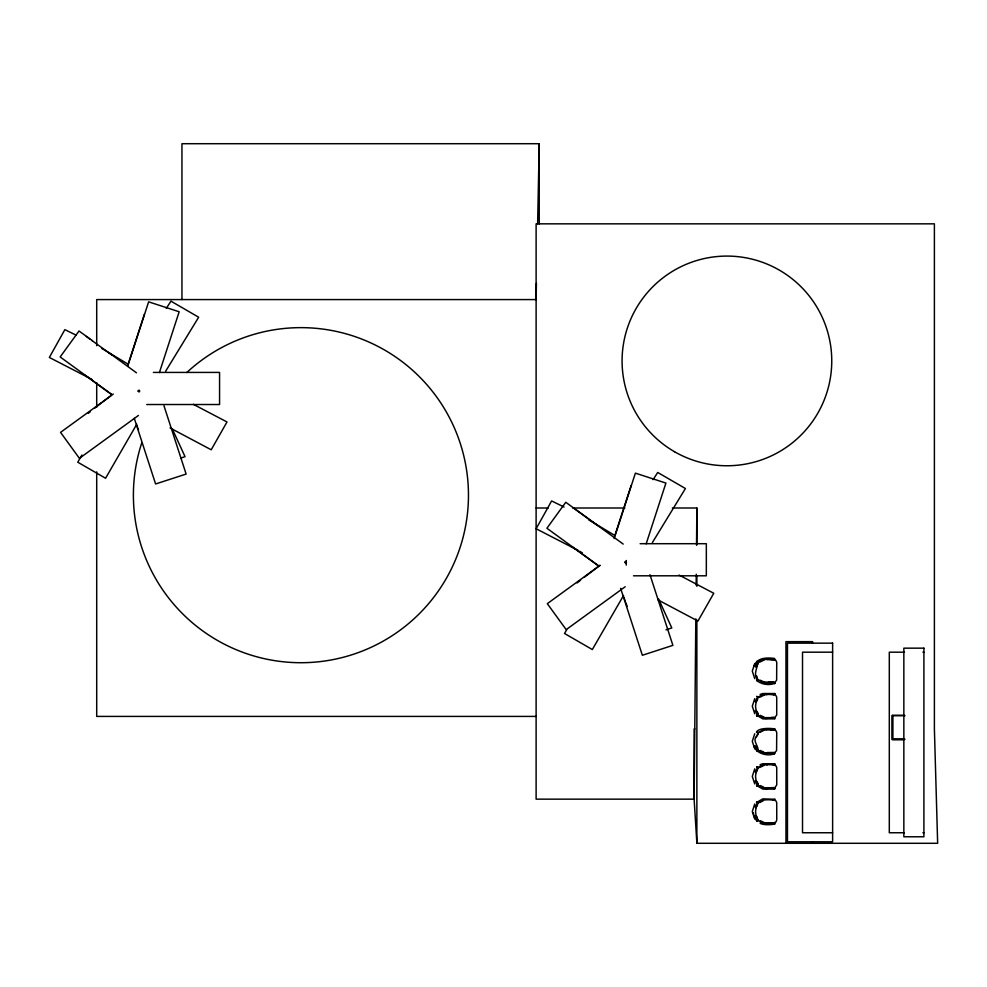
<?xml version="1.0" encoding="UTF-8"?>
<svg xmlns="http://www.w3.org/2000/svg" width="987" height="987" viewBox="0 0 987 987"><rect width="100%" height="100%" fill="white"/><g stroke="black" fill="none" stroke-linecap="round" stroke-linejoin="round"><path stroke-width="1.48" d="M695.823 618.911L694.12 799.149L696.871 843.293L937.65 843.293L934.393 728.924L934.393 223.839L536.114 223.839L536.114 799.149L694.12 799.149L694.12 728.924L694.786 728.924M696.143 585.02L696.254 574.237M696.526 544.972L696.871 507.997L672.381 507.997M536.434 283.232L536.114 299.579L96.701 299.579L96.701 345.721M537.631 223.839L539.235 143.707L181.953 143.707L181.953 299.579M138.118 391.123C140.166 387.718 140.068 394.455 138.131 390.914M624.882 562.417C626.992 559.024 626.72 565.687 624.882 562.195M754.031 666.25C756.98 657.354 766.924 657.527 774.536 658.415C777.213 661.204 767.75 658.995 767.072 659.649M775.165 682.967C770.748 685.805 760.632 684.768 756.474 680.031M773.919 694.305L774.536 693.528L775.165 694.305M775.165 694.157L773.277 694.762M774.4 717.611L774.98 718.684L773.968 717.993M770.465 729.874C785.936 729.578 758.547 725.531 756.474 732.354M774.536 753.982C773.179 753.846 774.474 751.909 775.116 753.106C770.119 757.029 755.931 754.179 754.031 746.135M773.919 764.382L774.536 763.753L775.165 764.53M775.165 764.382L774.4 765.011M775.165 788.317L774.301 789.045L774.104 788.021M756.474 802.579L762.778 798.865L775.116 799.26L773.277 800.099M767.072 822.788C786.355 822.739 765.9 826.761 760.138 823.294M767.306 659.217L765.344 658.835L767.207 659.365M767.306 764.555L765.344 764.172L767.207 764.703M757.498 679.957L758.152 679.809L756.782 680.82M756.659 715.97L758.152 714.921L756.684 715.97M757.498 785.294L758.152 785.146L756.782 786.158M757.498 820.407L758.152 820.259L756.684 821.307M758.152 679.809C751.23 675.12 760.459 663.104 756.782 661.339M758.152 714.921L756.104 710.517L755.536 706.198L756.116 701.831L758.164 697.427L756.782 696.452M756.782 751.045C761.248 749.232 751.897 741.04 756.116 736.944C756.659 735.192 759.854 732.268 756.782 731.564M758.152 785.146L756.104 780.742L755.536 776.424L756.104 772.105L758.164 767.652L756.782 766.677M758.152 820.259L756.104 815.854L755.536 811.536L756.116 807.169L758.164 802.764L756.782 801.789M127.952 364.758L144.398 314.162M127.73 366.152L148.63 301.849L179.165 311.769L159.413 372.543M614.716 536.04L631.149 485.444M614.124 538.594L635.394 473.143L665.917 483.062L646.177 543.837M756.054 667.249L756.856 665.374M756.042 702.362L757.547 699.45M756.054 737.486L758.3 733.76M756.042 772.587L757.547 769.675M756.054 807.711L757.547 804.787M754.734 663.535L752.291 671.086L754.734 678.637M754.734 733.76L752.291 741.311L754.734 748.862M754.734 768.873L752.291 776.424L754.734 783.974M165.619 371.297L198.658 317.222L170.961 301.171L166.297 308.351M652.382 542.579L685.422 488.516L657.724 472.465L653.061 479.645M81.909 455.019L77.763 462.2L105.572 478.251L136.786 424.188M566.686 629.755L564.527 633.494L592.323 649.545L623.55 595.482M755.203 666.694C757.905 658.687 766.356 658.884 773.401 659.674M755.203 701.806C757.905 693.799 766.356 693.997 773.401 694.786M755.203 772.031C757.979 763.741 766.825 764.37 774.005 765.011M755.203 807.144C757.905 799.137 766.356 799.334 773.401 800.124M754.734 698.648L752.291 706.198L754.734 713.749M754.734 803.986L752.291 811.536L754.734 819.087M757.547 664.337L758.3 663.535M88.336 413.331L90.385 411.641M577.136 582.935L580.553 580.196M756.98 820.703L756.659 821.307M94.74 408.149L101.76 402.671M584.353 577.198L599.788 565.391M102.87 401.832L110.754 395.812M757.424 733.168L762.902 729.886L773.401 729.899M113.295 394.047L60.552 432.368L79.416 458.338L138.439 415.453M600.059 565.341L547.304 603.662L566.18 629.632L625.203 586.747M759.657 662.191L764.061 660.032M759.657 697.303L764.061 695.144M759.657 732.416L764.061 730.257M759.657 767.528L764.061 765.369M759.657 802.641L763.161 800.753M765.912 693.725L765.949 694.577M765.912 728.838L765.949 729.689M758.102 662.388L757.498 662.215M758.102 697.501L756.659 696.427M758.102 767.726L757.498 767.553M758.102 802.838L757.498 802.665M765.949 717.808L765.912 718.659M765.949 752.921L765.912 753.772M765.949 788.033L765.912 788.884M765.949 823.146L765.912 823.997M760.138 694.441L762.778 693.528L774.536 693.528M760.138 764.666L762.778 763.753L774.536 763.753M757.498 750.182L758.152 750.034M180.695 458.091L185.038 456.673L172.33 428.987M666.003 629.854L671.802 627.966L658.613 599.072M775.165 683.127L774.104 682.683L774.536 683.757M774.536 728.64L773.919 729.27L774.536 729.899M774.301 787.885L775.165 788.465M774.252 822.788L776.177 821.702L776.757 819.778L776.72 802.567L775.905 800.852L774.252 800.099M756.659 766.652L757.128 767.355M755.203 710.591C757.979 718.881 766.825 718.252 774.005 717.611M755.203 745.703C758.065 754.253 767.232 753.217 774.536 752.723M773.401 822.948C766.356 823.738 757.905 823.923 755.203 815.928M153.367 372.42L219.57 372.42L219.57 404.522L146.742 404.522M536.114 507.997L548.365 507.997M572.855 507.997L624.919 507.997M640.131 543.701L706.334 543.701L706.334 575.803L633.506 575.803M832.621 652.185L802.517 652.185L802.517 832.757L832.621 832.757M904.474 652.185L889.299 652.185L889.299 832.757L904.351 832.757M922.907 652.185L923.906 652.185M768.491 682.338L774.955 682.214L776.633 680.253L776.744 662.376L775.905 660.402L774.252 659.649M774.536 682.498L762.926 682.523L757.424 679.229M904.191 715.291L892.273 715.291L892.273 739.608L904.191 739.608M892.667 715.698L904.993 715.698M536.114 716.414L96.701 716.414L96.701 471.848M771.328 717.45L775.029 717.302L776.72 714.995L776.72 697.217L775.905 695.514L774.252 694.762M774.536 718.869L762.852 718.881L756.474 715.143M892.667 739.214L904.993 739.214M904.129 739.46L892.371 739.46L892.371 715.439M767.072 752.563L774.955 752.439L776.584 750.638L776.744 732.601L775.905 730.627L774.252 729.874M773.277 764.987L775.745 765.591L776.72 767.442L776.744 784.949L775.029 787.527L771.328 787.675M774.536 787.836C767.232 788.329 758.065 789.366 755.203 780.816M774.536 789.094L762.852 789.106L756.474 785.381M922.907 832.757L923.906 832.757M762.926 717.635L773.512 717.66M762.926 752.748L773.512 752.773M767.084 693.75C762.63 693.256 767.997 695.847 767.158 693.787M774.536 824.207L773.919 823.577M763.815 681.894L760.249 680.228M763.815 717.006L760.249 715.341M763.815 752.119L760.249 750.453M763.815 787.231L760.249 785.566M763.815 822.344L760.249 820.678M564.07 507.022L551.61 500.94L536.114 528.748L578.456 550.573M75.999 335.087L64.858 329.658L49.35 357.454L91.692 379.292M679.068 575.051L713.774 593.261L697.957 621.057L658.156 599.985M193.403 404.362L227.01 421.967L211.206 449.776L170.06 427.939M588.61 519.754L614.506 535.262M101.858 348.46L127.755 363.969M579.776 551.351L582.404 552.88M573.089 507.725L597.666 525.59M571.942 546.576L598.443 565.822M92.433 340.737L79.022 330.99L60.158 356.961L111.827 394.566M86.325 336.431L89.669 338.862M91.828 340.429L111.938 355.036M85.178 375.282L111.679 394.541M109.014 352.778L136.453 372.802M623.216 544.084L565.773 502.272L546.909 528.255L598.591 565.859M767.281 753.118L765.307 753.426L767.306 753.204M758.176 713.527L756.239 710.517M758.176 783.752L756.215 780.68M757.325 677.341L756.375 675.7M756.721 746.616L757.325 747.566M757.325 817.791L756.239 815.854M756.474 820.493L754.031 816.372L753.389 812.745M625.77 602.551L627.238 606.474M623.759 597.049L625.264 601.169M137.008 425.755L138.513 429.876M649.977 574.718L672.887 645.35L642.352 655.269L620.638 588.326M163.99 405.83L186.124 474.068L155.601 483.975L134.294 418.34M892.779 715.797L892.779 739.115M812.548 643.154L812.548 641.649L785.96 641.649L785.96 843.293M812.548 841.788L812.548 843.293M696.871 507.997L696.871 544.861M696.871 575.569L696.871 586.315M696.871 620.107L696.871 843.293M626.251 560.517L626.251 565.107M539.235 143.707L539.235 223.839M96.701 382.635L96.701 407.249M186.79 372.531A167.543 167.543 0 0 1 455.599 430.788A167.543 167.543 0 0 1 307.537 662.585A167.543 167.543 0 0 1 141.672 443.163M767.318 683.201L765.307 683.053L767.318 683.201M767.318 718.314L765.307 718.166L767.306 718.363M767.318 729.344L765.307 729.196L767.318 729.344M767.318 788.539L765.307 788.391L767.318 788.539M767.318 823.651L765.307 823.503L767.306 823.701M832.621 643.154L787.466 643.154L787.466 841.788L832.621 841.788L832.621 643.154M923.906 648.163L903.845 648.163L903.845 836.779L923.906 836.779L923.906 648.163M773.512 682.548L762.939 682.51L773.512 682.548M773.512 787.885L762.939 787.848L773.512 787.885M773.512 822.998L762.939 822.961L773.512 822.998M674.503 451.713A104.832 104.832 0 0 0 831.757 360.921A104.832 104.832 0 0 0 674.503 270.13A104.832 104.832 0 0 0 674.503 451.713"/></g></svg>
